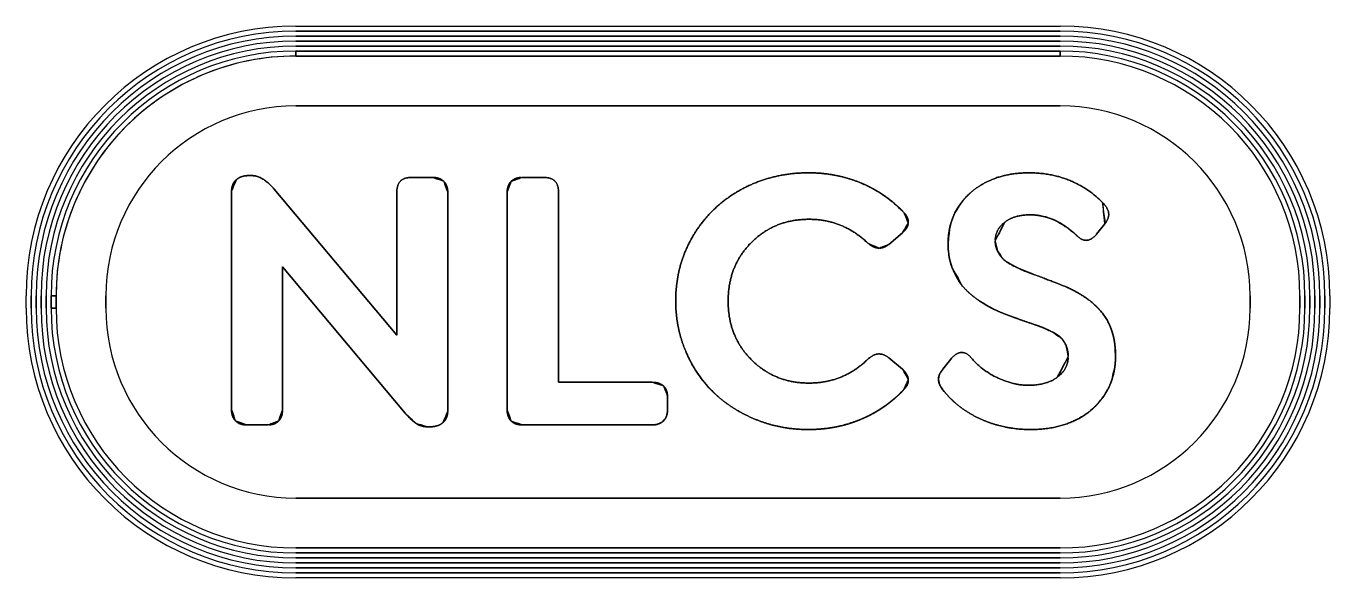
# Model space of a CAD drawing. Extents: x 238421.2481 to 238421.2961, y 486087.3014 to 486087.3599.
# Drawn here: x 238421.24812 to 238421.27422, y 486087.32679 to 486087.33784 of the extents above; entities that cross this region are included whole.
import ezdxf

# ---------------------------------------------------------------- set-up
doc = ezdxf.new("R2010")
doc.units = 0
doc.layers.add('Default', color=7, linetype='Continuous')

msp = doc.modelspace()

# ---------------------------------------------------------------- linework, layer by layer
at = {"layer": 'Default'}
for p, q in [((238421.2535167544, 486087.3378384279), (238421.26882390142, 486087.3378384279)), ((238421.26882390142, 486087.337738428), (238421.2535167544, 486087.337738428)), ((238421.2535167544, 486087.337738428), (238421.26882390142, 486087.337738428)), ((238421.26882390142, 486087.33763842797), (238421.2535167544, 486087.33763842797)), ((238421.2535167544, 486087.33763842797), (238421.26882390142, 486087.33763842797)), ((238421.26882390142, 486087.33753842796), (238421.2535167544, 486087.33753842796)), ((238421.2535167544, 486087.33753842796), (238421.26882390142, 486087.33753842796)), ((238421.26882390142, 486087.33743842796), (238421.2535167544, 486087.33743842796)), ((238421.2535167544, 486087.33743842796), (238421.26882390142, 486087.33743842796)), ((238421.26882390142, 486087.33733842795), (238421.2535167544, 486087.33733842795)), ((238421.2535167544, 486087.33733842795), (238421.2535167544, 486087.33723842795)), ((238421.26882390142, 486087.33723842795), (238421.26882390142, 486087.33733842795)), ((238421.2535167544, 486087.33723842795), (238421.26882390142, 486087.33723842795)), ((238421.26882390142, 486087.33623842796), (238421.2535167544, 486087.33623842796)), ((238421.25351675434, 486087.33623842796), (238421.26882390142, 486087.33623842796)), ((238421.25257328682, 486087.3348444455), (238421.25263284752, 486087.3348444455)), ((238421.25263284746, 486087.3348444455), (238421.2525732868, 486087.3348444455)), ((238421.25582676765, 486087.3348071621), (238421.25626225653, 486087.3348071621)), ((238421.25626225653, 486087.3348071621), (238421.2558267676, 486087.3348071621)), ((238421.25804837968, 486087.33480716223), (238421.25848765875, 486087.33480716223)), ((238421.2580483797, 486087.334807162), (238421.2584876588, 486087.334807162)), ((238421.25848765875, 486087.33480716223), (238421.25804837968, 486087.33480716223)), ((238421.26493643646, 486087.33465070935), (238421.26483953863, 486087.3346936874)), ((238421.25223077447, 486087.3301577191), (238421.25223077447, 486087.3345242877)), ((238421.2522307744, 486087.3345242877), (238421.2522307744, 486087.3301577191)), ((238421.25656005976, 486087.3345093589), (238421.25656005976, 486087.3301354418)), ((238421.25656005976, 486087.3301354418), (238421.25656005976, 486087.3345093589)), ((238421.25775057645, 486087.33015029336), (238421.25775057645, 486087.334509359)), ((238421.2577505765, 486087.3301502932), (238421.2577505765, 486087.3345093588)), ((238421.2577505765, 486087.3345093588), (238421.2577505765, 486087.3301502932)), ((238421.2651666301, 486087.33452876663), (238421.2651219686, 486087.33455481206)), ((238421.266832185, 486087.3342883875), (238421.26679939343, 486087.334242209)), ((238421.2684180032, 486087.33404196735), (238421.26851667042, 486087.3340207498)), ((238421.2685654265, 486087.3340069584), (238421.2686617839, 486087.33397301036)), ((238421.26566592322, 486087.3337015772), (238421.26539418747, 486087.33346704755)), ((238421.26539418747, 486087.33346704755), (238421.26566592322, 486087.3337015772)), ((238421.2697136356, 486087.33387654653), (238421.26955282188, 486087.3336717971)), ((238421.26955282188, 486087.3336717972), (238421.2697136356, 486087.33387654653)), ((238421.2665811177, 486087.33337195026), (238421.26659116743, 486087.33327262633)), ((238421.26774701764, 486087.3331208998), (238421.26767332002, 486087.3331823169)), ((238421.2678588563, 486087.3330534061), (238421.26777435676, 486087.3331024747)), ((238421.26800238993, 486087.3329819983), (238421.26790271673, 486087.333030401)), ((238421.2481167544, 486087.332188428), (238421.2481167544, 486087.33243842795)), ((238421.2482167544, 486087.33243842795), (238421.2482167544, 486087.332188428)), ((238421.2482167544, 486087.332188428), (238421.2482167544, 486087.33243842795)), ((238421.2483167544, 486087.33243842795), (238421.2483167544, 486087.332188428)), ((238421.2483167544, 486087.332188428), (238421.2483167544, 486087.33243842795)), ((238421.2484167544, 486087.33243842795), (238421.2484167544, 486087.332188428)), ((238421.2484167544, 486087.332188428), (238421.2484167544, 486087.33243842795)), ((238421.2485167544, 486087.33243842795), (238421.2485167544, 486087.332188428)), ((238421.2485167544, 486087.332188428), (238421.2485167544, 486087.33243842795)), ((238421.2486167544, 486087.33243842795), (238421.2486167544, 486087.332188428)), ((238421.2487167544, 486087.33243842795), (238421.2486167544, 486087.33243842795)), ((238421.2487167544, 486087.332188428), (238421.2487167544, 486087.33243842795)), ((238421.2497167544, 486087.33243842795), (238421.2497167544, 486087.332188428)), ((238421.2497167544, 486087.332188428), (238421.2497167544, 486087.3324384281)), ((238421.26717918325, 486087.3323558936), (238421.26723408542, 486087.33231878694)), ((238421.27262390143, 486087.332188428), (238421.27262390143, 486087.33243842795)), ((238421.27262390137, 486087.3324384281), (238421.27262390137, 486087.332188428)), ((238421.27362390142, 486087.33243842795), (238421.27362390142, 486087.332188428)), ((238421.27362390142, 486087.332188428), (238421.27362390142, 486087.33243842795)), ((238421.27372390142, 486087.332188428), (238421.27372390142, 486087.33243842795)), ((238421.27372390142, 486087.33243842795), (238421.27372390142, 486087.332188428)), ((238421.27382390143, 486087.332188428), (238421.27382390143, 486087.33243842795)), ((238421.27382390143, 486087.33243842795), (238421.27382390143, 486087.332188428)), ((238421.27392390143, 486087.332188428), (238421.27392390143, 486087.33243842795)), ((238421.27392390143, 486087.33243842795), (238421.27392390143, 486087.332188428)), ((238421.27402390144, 486087.332188428), (238421.27402390144, 486087.33243842795)), ((238421.27402390144, 486087.33243842795), (238421.27402390144, 486087.332188428)), ((238421.2741239014, 486087.332188428), (238421.2741239014, 486087.33243842795)), ((238421.2741239014, 486087.33243842795), (238421.2741239014, 486087.332188428)), ((238421.27422390142, 486087.33243842795), (238421.27422390142, 486087.332188428)), ((238421.2486167544, 486087.332188428), (238421.2487167544, 486087.332188428)), ((238421.26883754885, 486087.33159839053), (238421.26886593053, 486087.3315662824)), ((238421.26891225902, 486087.3314967557), (238421.26893974558, 486087.33144202456)), ((238421.26991873304, 486087.33145108627), (238421.26991416045, 486087.3314857832)), ((238421.26141966702, 486087.33112530404), (238421.26143582823, 486087.3310948954)), ((238421.2614684333, 486087.33103633625), (238421.26149393315, 486087.33099291316)), ((238421.26539418747, 486087.33119260444), (238421.26566592322, 486087.3309655005)), ((238421.26566592322, 486087.3309655005), (238421.26539418747, 486087.33119260444)), ((238421.26647390018, 486087.3309655007), (238421.26663137233, 486087.3311702501)), ((238421.26663137233, 486087.3311702501), (238421.26647390018, 486087.3309655007)), ((238421.26992911732, 486087.3311438512), (238421.26993139548, 486087.3312335236)), ((238421.26154716645, 486087.33090818854), (238421.26161278968, 486087.33081325697)), ((238421.2698493805, 486087.3307301), (238421.26986248008, 486087.3307688793)), ((238421.26561245744, 486087.33047884057), (238421.26564885557, 486087.3305151845)), ((238421.26095942545, 486087.3304183163), (238421.26095942545, 486087.33015029336)), ((238421.26095942545, 486087.3301502935), (238421.26095942545, 486087.3304183163)), ((238421.2609594255, 486087.3304183161), (238421.2609594255, 486087.3301502932)), ((238421.26553759552, 486087.3304086657), (238421.2655753708, 486087.3304433343)), ((238421.2691582978, 486087.3299605906), (238421.2692020459, 486087.329983539)), ((238421.252960431, 486087.32985249005), (238421.25252857766, 486087.32985249005)), ((238421.25252857764, 486087.32985249016), (238421.252960431, 486087.32985249016)), ((238421.25621762473, 486087.329815284), (238421.2561543512, 486087.329815284)), ((238421.2561543512, 486087.329815284), (238421.25621762473, 486087.329815284)), ((238421.26065419652, 486087.32985249016), (238421.25804837968, 486087.32985249016)), ((238421.26065419655, 486087.32985249), (238421.2580483797, 486087.32985249)), ((238421.2580483797, 486087.32985249), (238421.26065419652, 486087.32985249)), ((238421.26443393223, 486087.3298344826), (238421.26448600087, 486087.3298475114)), ((238421.26453767874, 486087.3298615828), (238421.26458896577, 486087.3298766961)), ((238421.2646903674, 486087.32991005015), (238421.2647152958, 486087.32991897536)), ((238421.2647902057, 486087.3299475733), (238421.26483953863, 486087.3299678984)), ((238421.2535167544, 486087.32838842797), (238421.26882390142, 486087.32838842797)), ((238421.26882390142, 486087.32838842797), (238421.25351675434, 486087.32838842797)), ((238421.26882390142, 486087.327388428), (238421.2535167544, 486087.327388428)), ((238421.2535167544, 486087.327388428), (238421.26882390142, 486087.327388428)), ((238421.2535167544, 486087.327288428), (238421.26882390142, 486087.327288428)), ((238421.26882390142, 486087.327288428), (238421.2535167544, 486087.327288428)), ((238421.2535167544, 486087.32718842797), (238421.26882390142, 486087.32718842797)), ((238421.26882390142, 486087.32718842797), (238421.2535167544, 486087.32718842797)), ((238421.2535167544, 486087.32708842796), (238421.26882390142, 486087.32708842796)), ((238421.26882390142, 486087.32708842796), (238421.2535167544, 486087.32708842796)), ((238421.2535167544, 486087.32698842796), (238421.26882390142, 486087.32698842796)), ((238421.26882390142, 486087.32698842796), (238421.2535167544, 486087.32698842796)), ((238421.2535167544, 486087.32688842795), (238421.26882390142, 486087.32688842795)), ((238421.26882390142, 486087.32688842795), (238421.2535167544, 486087.32688842795)), ((238421.26882390142, 486087.32678842795), (238421.2535167544, 486087.32678842795))]:
    msp.add_line(p, q, dxfattribs=at)
for points in [[(238421.26882390142, 486087.33723842795), (238421.2535167544, 486087.33723842795), (238421.2535167544, 486087.33733842795), (238421.26882390142, 486087.33733842795)], [(238421.2487167544, 486087.332188428), (238421.2486167544, 486087.332188428), (238421.2486167544, 486087.33243842795), (238421.2487167544, 486087.33243842795)]]:
    msp.add_lwpolyline(points, close=True, dxfattribs=at)
for points in [[(238421.25308326518, 486087.33457270975), (238421.25554010307, 486087.331650448), (238421.25554010307, 486087.3345093589)], [(238421.25554010307, 486087.3345093589), (238421.25554010307, 486087.33165044803), (238421.25308326518, 486087.33457270975)], [(238421.25877803622, 486087.334509359), (238421.25877803622, 486087.3307049809), (238421.26065419652, 486087.3307049809)], [(238421.25877803628, 486087.3345093588), (238421.25877803628, 486087.3307049807), (238421.26065419655, 486087.3307049807)], [(238421.26065419652, 486087.3307049807), (238421.25877803616, 486087.3307049809), (238421.25877803628, 486087.3345093588)], [(238421.26703006506, 486087.33450197196), (238421.26698596604, 486087.33446156286), (238421.26695311867, 486087.3344292222)], [(238421.26545997916, 486087.3343232527), (238421.26542013805, 486087.33435509715), (238421.2653796082, 486087.3343861131)], [(238421.25570764637, 486087.33008701977), (238421.25325073116, 486087.3330166299), (238421.25325073116, 486087.3301577191)], [(238421.2532507311, 486087.3301577191), (238421.2532507311, 486087.3330166299), (238421.25570764634, 486087.33008701977)], [(238421.26090658514, 486087.32996387896), (238421.260919287, 486087.32998325006), (238421.26092481628, 486087.329993124)], [(238421.26930994054, 486087.33004846325), (238421.2693430112, 486087.3300710302), (238421.26937531962, 486087.3300944348)], [(238421.26086053235, 486087.3299158027), (238421.2608775102, 486087.3299306538), (238421.26088549697, 486087.3299386284)]]:
    msp.add_lwpolyline(points, dxfattribs=at)
for centre, radius, start, end in [((238421.2535167544, 486087.33243842795), 0.005400000000000001, 90, 180), ((238421.26882390142, 486087.33243842795), 0.005400000000000001, 0, 89.99999999999999), ((238421.2535167544, 486087.33243842795), 0.0053000000000000035, 90, 180), ((238421.2535167544, 486087.33243842795), 0.005300000000000003, 90, 180), ((238421.2535167544, 486087.33243842795), 0.005200000000000001, 90, 180), ((238421.2535167544, 486087.33243842795), 0.005200000000000001, 90, 180), ((238421.26882390142, 486087.33243842795), 0.005300000000000001, 0, 89.99999999999999), ((238421.26882390142, 486087.33243842795), 0.005300000000000001, 0, 89.99999999999999), ((238421.26882390142, 486087.33243842795), 0.005200000000000001, 0, 89.99999999999999), ((238421.26882390142, 486087.33243842795), 0.005200000000000001, 0, 89.99999999999999), ((238421.2535167544, 486087.33243842795), 0.005100000000000001, 90, 180), ((238421.2535167544, 486087.33243842795), 0.005100000000000001, 90, 180), ((238421.2535167544, 486087.33243842795), 0.005000000000000001, 90, 180), ((238421.2535167544, 486087.33243842795), 0.005000000000000003, 90, 180), ((238421.2535167544, 486087.33243842795), 0.004900000000000001, 90.00021799307997, 180), ((238421.2535167544, 486087.33243842795), 0.004900000000000001, 90.00021799307997, 180), ((238421.2535167544, 486087.33243842795), 0.004900000000000001, 90, 90.00021798931812), ((238421.26882390142, 486087.33243842795), 0.0051, 0, 89.99999999999999), ((238421.26882390142, 486087.33243842795), 0.0051, 0, 89.99999999999999), ((238421.26882390142, 486087.33243842795), 0.005, 0, 89.99999999999999), ((238421.26882390142, 486087.33243842795), 0.005, 0, 89.99999999999999), ((238421.26882390142, 486087.33243842795), 0.0049, 0, 89.99999999999999), ((238421.26882390142, 486087.33243842795), 0.0049, 0, 89.99999999999999), ((238421.2535167544, 486087.33243842795), 0.0048000000000000004, 90, 180), ((238421.2535167544, 486087.33243842795), 0.004800000000000001, 90, 180.00000021857107), ((238421.26882390142, 486087.33243842795), 0.004799999999999999, 0, 90), ((238421.26882390142, 486087.33243842795), 0.004799999999999999, 0, 90), ((238421.2535167544, 486087.33243842795), 0.0037999999999999996, 90, 180), ((238421.25351675434, 486087.3324384281), 0.0037999999999999996, 90, 180), ((238421.26882390142, 486087.33243842795), 0.0037999999999999996, 0, 90), ((238421.26882390142, 486087.3324384281), 0.0037999999999999996, 0, 90), ((238421.2535167544, 486087.332188428), 0.005400000000000001, 180, 270), ((238421.2535167544, 486087.332188428), 0.005300000000000003, 180, 270), ((238421.2535167544, 486087.332188428), 0.005300000000000001, 180, 270), ((238421.2535167544, 486087.332188428), 0.0052, 180, 270), ((238421.2535167544, 486087.332188428), 0.0052, 180, 269.9997172515891), ((238421.2535167544, 486087.332188428), 0.0050999999999999995, 180, 270), ((238421.2535167544, 486087.332188428), 0.0050999999999999995, 180, 270), ((238421.2535167544, 486087.332188428), 0.004999999999999999, 180, 270), ((238421.2535167544, 486087.332188428), 0.004999999999999999, 180, 270), ((238421.2535167544, 486087.332188428), 0.0049, 180, 270), ((238421.2535167544, 486087.332188428), 0.0049, 180, 270), ((238421.2535167544, 486087.332188428), 0.0048000000000000004, 180, 270), ((238421.2535167544, 486087.332188428), 0.004800000000000001, 180, 270), ((238421.2535167544, 486087.332188428), 0.0037999999999999996, 180, 270), ((238421.25351675434, 486087.332188428), 0.0037999999999999996, 180, 270), ((238421.26882390142, 486087.332188428), 0.0048000000000000004, 270, 0), ((238421.26882390142, 486087.332188428), 0.003800000000000001, 270, 0), ((238421.26882390142, 486087.332188428), 0.005400000000000001, 270, 0), ((238421.26882390142, 486087.332188428), 0.005300000000000003, 270, 0), ((238421.26882390142, 486087.332188428), 0.005299999999999999, 270, 0), ((238421.26882390142, 486087.332188428), 0.0052, 270, 0), ((238421.26882390142, 486087.332188428), 0.005199999999999999, 270, 0), ((238421.26882390142, 486087.332188428), 0.0050999999999999995, 270, 0), ((238421.26882390142, 486087.332188428), 0.0050999999999999995, 270, 0), ((238421.26882390142, 486087.332188428), 0.004999999999999999, 270, 0), ((238421.26882390142, 486087.332188428), 0.004999999999999999, 270, 0), ((238421.26882390142, 486087.332188428), 0.0049, 270, 0), ((238421.26882390142, 486087.332188428), 0.004800000000000001, 270, 0), ((238421.26882390142, 486087.332188428), 0.0049, 270, 0), ((238421.26882390142, 486087.332188428), 0.003800000000000001, 270, 0), ((238421.2535167544, 486087.332188428), 0.005199999999999999, 269.99971725513393, 270)]:
    msp.add_arc(centre, radius, start, end, dxfattribs=at)
for points in [[(238421.25223077447, 486087.3345242877), (238421.25223077447, 486087.3346843279), (238421.25232757983, 486087.33476438676)], [(238421.2523275798, 486087.33476438676), (238421.2522307744, 486087.3346843279), (238421.2522307744, 486087.3345242877)], [(238421.25232757983, 486087.33476438676), (238421.25242438522, 486087.3348444455), (238421.25257328682, 486087.3348444455)], [(238421.2525732868, 486087.3348444455), (238421.25242438517, 486087.3348444455), (238421.2523275798, 486087.33476438676)], [(238421.25308326518, 486087.33457270975), (238421.2528561612, 486087.3348444455), (238421.25263284746, 486087.3348444455)], [(238421.25263284752, 486087.3348444455), (238421.2528561612, 486087.3348444455), (238421.25308326518, 486087.33457270975)], [(238421.25554010307, 486087.3345093589), (238421.25554010307, 486087.3348071621), (238421.25582676765, 486087.3348071621)], [(238421.2558267676, 486087.3348071621), (238421.25554010307, 486087.3348071621), (238421.25554010307, 486087.3345093589)], [(238421.25626225653, 486087.3348071621), (238421.2564037324, 486087.3348071621), (238421.25648189607, 486087.3347289984)], [(238421.25648189604, 486087.3347289984), (238421.2564037324, 486087.3348071621), (238421.25626225653, 486087.3348071621)], [(238421.25648189607, 486087.3347289984), (238421.25656005976, 486087.3346508348), (238421.25656005976, 486087.3345093589)], [(238421.25656005976, 486087.3345093589), (238421.25656005976, 486087.3346508348), (238421.25648189604, 486087.3347289984)], [(238421.25775057645, 486087.334509359), (238421.25775057645, 486087.33465083485), (238421.25782874014, 486087.3347289985)], [(238421.2577505765, 486087.3345093588), (238421.2577505765, 486087.3346508347), (238421.25782874017, 486087.3347289983)], [(238421.25782874014, 486087.3347289983), (238421.2577505765, 486087.3346508347), (238421.2577505765, 486087.3345093588)], [(238421.25782874014, 486087.3347289985), (238421.2579069038, 486087.33480716223), (238421.25804837968, 486087.33480716223)], [(238421.25782874017, 486087.3347289983), (238421.25790690386, 486087.334807162), (238421.2580483797, 486087.334807162)], [(238421.2580483797, 486087.334807162), (238421.25790690386, 486087.334807162), (238421.25782874014, 486087.3347289983)], [(238421.25848765875, 486087.33480716223), (238421.25877803622, 486087.33480716223), (238421.25877803622, 486087.334509359)], [(238421.2584876588, 486087.334807162), (238421.25877803628, 486087.334807162), (238421.25877803628, 486087.3345093588)], [(238421.25877803616, 486087.334509359), (238421.25877803616, 486087.33480716223), (238421.25848765875, 486087.33480716223)], [(238421.2624384712, 486087.3345671017), (238421.2630489678, 486087.3349002932), (238421.26378605008, 486087.3349002932)], [(238421.26378605005, 486087.3349002932), (238421.2630489678, 486087.3349002932), (238421.26243847114, 486087.3345671017)], [(238421.26378605008, 486087.3349002932), (238421.26434816333, 486087.3349002932), (238421.26483953863, 486087.3346936874)], [(238421.26483953863, 486087.3346936874), (238421.26434816333, 486087.3349002932), (238421.26378605005, 486087.3349002932)], [(238421.26483953863, 486087.3346936874), (238421.26488867617, 486087.33467302675), (238421.26493643646, 486087.33465070935)], [(238421.26703006506, 486087.33450197196), (238421.26748236237, 486087.3349002934), (238421.2682026826, 486087.3349002934)], [(238421.2682026826, 486087.3349002934), (238421.26748236234, 486087.3349002934), (238421.26703006506, 486087.33450197196)], [(238421.2682026826, 486087.3349002934), (238421.26864822724, 486087.3349002934), (238421.26902178847, 486087.3347439274)], [(238421.26902178847, 486087.3347439274), (238421.26864822724, 486087.3349002934), (238421.2682026826, 486087.3349002934)], [(238421.26902178847, 486087.3347439274), (238421.26939534975, 486087.3345875613), (238421.26966337263, 486087.3343121127)], [(238421.26966337263, 486087.3343121128), (238421.2693953497, 486087.3345875613), (238421.26902178847, 486087.3347439274)], [(238421.2614762187, 486087.3336439117), (238421.2618279746, 486087.3342339102), (238421.2624384712, 486087.3345671017)], [(238421.26243847114, 486087.3345671017), (238421.2618279746, 486087.3342339103), (238421.26147621867, 486087.3336439117)], [(238421.26493643646, 486087.33465070935), (238421.265031957, 486087.33460607444), (238421.26512196867, 486087.33455481206)], [(238421.2651219686, 486087.33455481206), (238421.265031957, 486087.33460607444), (238421.26493643646, 486087.33465070935)], [(238421.26512196867, 486087.33455481206), (238421.26514447157, 486087.3345419965), (238421.26516663012, 486087.33452876663)], [(238421.26516663012, 486087.33452876663), (238421.26521094728, 486087.33450230706), (238421.26525388725, 486087.33447419055)], [(238421.26525388725, 486087.33447419055), (238421.26521094723, 486087.33450230706), (238421.2651666301, 486087.33452876663)], [(238421.26525388725, 486087.33447419055), (238421.26531829717, 486087.33443201584), (238421.26537960826, 486087.3343861131)], [(238421.2653796082, 486087.3343861131), (238421.26531829717, 486087.33443201584), (238421.26525388725, 486087.33447419055)], [(238421.2669242907, 486087.3343990369), (238421.26693841678, 486087.3344142765), (238421.26695311873, 486087.3344292222)], [(238421.26695311867, 486087.3344292222), (238421.26693841678, 486087.3344142765), (238421.26692429066, 486087.3343990369)], [(238421.26695311873, 486087.3344292222), (238421.266969198, 486087.3344455683), (238421.26698596607, 486087.33446156286)], [(238421.26698596607, 486087.33446156286), (238421.26700745022, 486087.33448205586), (238421.26703006506, 486087.33450197196)], [(238421.26537960826, 486087.3343861131), (238421.26540004532, 486087.3343708122), (238421.26542013805, 486087.33435509715)], [(238421.26542013805, 486087.33435509715), (238421.26544023075, 486087.334339382), (238421.26545997916, 486087.3343232527)], [(238421.26545997916, 486087.3343232527), (238421.2655784696, 486087.33422647667), (238421.26568456495, 486087.33411478886)], [(238421.2656845649, 486087.33411478886), (238421.2655784696, 486087.33422647667), (238421.26545997916, 486087.3343232527)], [(238421.2667145877, 486087.33409675), (238421.2667519022, 486087.3341720758), (238421.2667993935, 486087.334242209)], [(238421.26679939343, 486087.334242209), (238421.2667519022, 486087.3341720758), (238421.2667145877, 486087.33409675)], [(238421.2667993935, 486087.334242209), (238421.26681522385, 486087.3342655868), (238421.266832185, 486087.3342883875)], [(238421.266832185, 486087.3342883875), (238421.2668746877, 486087.3343455237), (238421.2669242907, 486087.3343990369)], [(238421.26692429066, 486087.3343990369), (238421.2668746877, 486087.3343455237), (238421.266832185, 486087.3342883875)], [(238421.26966337263, 486087.3343121127), (238421.26989791004, 486087.33409243455), (238421.2697136356, 486087.33387654653)], [(238421.2697136356, 486087.33387654653), (238421.26989791004, 486087.3340924346), (238421.26966337263, 486087.3343121128)], [(238421.26379347584, 486087.33396960015), (238421.26310481553, 486087.33396960015), (238421.26263950768, 486087.3335042923)], [(238421.26263950765, 486087.3335042923), (238421.26310481553, 486087.33396960015), (238421.26379347584, 486087.33396960015)], [(238421.2649735501, 486087.33348940214), (238421.2644709975, 486087.33396960015), (238421.26379347584, 486087.33396960015)], [(238421.26379347584, 486087.33396960015), (238421.26447099744, 486087.33396960015), (238421.2649735501, 486087.33348940214)], [(238421.26566592322, 486087.3337015772), (238421.2657739059, 486087.33378720534), (238421.26578133163, 486087.3338989009)], [(238421.26578133163, 486087.3338989009), (238421.2657739059, 486087.33378720534), (238421.26566592322, 486087.3337015772)], [(238421.26568456495, 486087.33411478886), (238421.2657887574, 486087.3340105964), (238421.26578133163, 486087.3338989009)], [(238421.26578133163, 486087.3338989009), (238421.2657887574, 486087.3340105964), (238421.2656845649, 486087.33411478886)], [(238421.26663317415, 486087.3338866502), (238421.26666483498, 486087.3339963157), (238421.2667145877, 486087.33409675)], [(238421.2667145877, 486087.33409675), (238421.26666483498, 486087.3339963157), (238421.26663317415, 486087.3338866503)], [(238421.267522531, 486087.33353411144), (238421.267522531, 486087.3337686413), (238421.26771686508, 486087.3339137912)], [(238421.26771686508, 486087.3339137912), (238421.26752253104, 486087.3337686412), (238421.26752253104, 486087.33353411144)], [(238421.268216049, 486087.3340589413), (238421.26791119901, 486087.3340589413), (238421.26771686508, 486087.3339137912)], [(238421.26771686508, 486087.3339137912), (238421.26791119901, 486087.3340589413), (238421.26821604898, 486087.3340589413)], [(238421.26821604898, 486087.3340589413), (238421.268318566, 486087.3340589413), (238421.2684180032, 486087.33404196735)], [(238421.2684180032, 486087.33404196735), (238421.268318566, 486087.3340589413), (238421.268216049, 486087.3340589413)], [(238421.26851667042, 486087.3340207498), (238421.26846772176, 486087.33403348026), (238421.2684180032, 486087.33404196735)], [(238421.26851667042, 486087.3340207498), (238421.26854114476, 486087.3340143845), (238421.2685654265, 486087.3340069584)], [(238421.26856542655, 486087.3340069584), (238421.26854114476, 486087.3340143845), (238421.26851667042, 486087.3340207498)], [(238421.26866178395, 486087.33397301036), (238421.26861399022, 486087.3339921061), (238421.26856542655, 486087.3340069584)], [(238421.2686617839, 486087.33397301036), (238421.26870957768, 486087.3339539146), (238421.26875660144, 486087.3339305753)], [(238421.26875660144, 486087.3339305753), (238421.26870957768, 486087.3339539146), (238421.26866178395, 486087.33397301036)], [(238421.26875660144, 486087.3339305753), (238421.26887416074, 486087.33387222723), (238421.26898690787, 486087.33378735714)], [(238421.26898690787, 486087.33378735714), (238421.26887416077, 486087.33387222723), (238421.26875660144, 486087.3339305753)], [(238421.26112446285, 486087.33233168244), (238421.26112446285, 486087.33305391326), (238421.2614762187, 486087.3336439117)], [(238421.26147621867, 486087.3336439117), (238421.26112446285, 486087.33305391326), (238421.26112446285, 486087.33233168244)], [(238421.26657776776, 486087.33347455086), (238421.26657776776, 486087.33363182575), (238421.26660603628, 486087.333774677)], [(238421.26660603628, 486087.333774677), (238421.26657776776, 486087.33363182575), (238421.26657776776, 486087.33347455086)], [(238421.26660603628, 486087.333774677), (238421.26661734376, 486087.33383181744), (238421.26663317415, 486087.3338866502)], [(238421.26663317415, 486087.3338866503), (238421.26661734373, 486087.33383181744), (238421.26660603628, 486087.333774677)], [(238421.26898690787, 486087.33378735714), (238421.2690771056, 486087.3337194611), (238421.26916422346, 486087.333634591)], [(238421.2691642235, 486087.333634591), (238421.26907710562, 486087.3337194611), (238421.26898690787, 486087.33378735714)], [(238421.26955282188, 486087.3336717971), (238421.26936186428, 486087.3334447705), (238421.2691642235, 486087.333634591)], [(238421.26916422346, 486087.333634591), (238421.26936186428, 486087.3334447705), (238421.26955282188, 486087.3336717972)], [(238421.26263950768, 486087.3335042923), (238421.26217419983, 486087.3330389844), (238421.26217419983, 486087.33233172115)], [(238421.26217419983, 486087.33233172115), (238421.26217419983, 486087.3330389844), (238421.26263950765, 486087.3335042923)], [(238421.2649735501, 486087.33348940214), (238421.26508854108, 486087.33339225093), (238421.265200372, 486087.3333922512)], [(238421.265200372, 486087.3333922512), (238421.26508854108, 486087.33339225093), (238421.2649735501, 486087.33348940214)], [(238421.265200372, 486087.3333922512), (238421.2652984962, 486087.3333922514), (238421.26539418747, 486087.33346704755)], [(238421.26539418747, 486087.33346704755), (238421.2652984962, 486087.3333922514), (238421.265200372, 486087.3333922512)], [(238421.26657776776, 486087.33347455086), (238421.26657776776, 486087.3334484911), (238421.2665786052, 486087.333422841)], [(238421.2665786052, 486087.333422841), (238421.26657776776, 486087.3334484911), (238421.26657776776, 486087.33347455086)], [(238421.2665786052, 486087.333422841), (238421.26657944272, 486087.3333971908), (238421.2665811177, 486087.33337195026)], [(238421.2665811177, 486087.33337195026), (238421.26657944272, 486087.3333971908), (238421.2665786052, 486087.333422841)], [(238421.26752253104, 486087.33353411144), (238421.26752253104, 486087.3334261288), (238421.26756778164, 486087.3333349314)], [(238421.26756778162, 486087.3333349314), (238421.267522531, 486087.3334261288), (238421.267522531, 486087.33353411144)], [(238421.26659116746, 486087.33327262633), (238421.2665844676, 486087.33332146914), (238421.2665811177, 486087.33337195026)], [(238421.26659116743, 486087.33327262633), (238421.26659284244, 486087.3332604156), (238421.2665947267, 486087.33324830723)], [(238421.26659472677, 486087.33324830723), (238421.26659284244, 486087.3332604156), (238421.26659116746, 486087.33327262633)], [(238421.2665947267, 486087.33324830723), (238421.2665966111, 486087.33323619905), (238421.26659870482, 486087.333224193)], [(238421.26659870488, 486087.333224193), (238421.26659661112, 486087.33323619905), (238421.26659472677, 486087.33324830723)], [(238421.26659870482, 486087.333224193), (238421.26660079852, 486087.3332121871), (238421.26660310166, 486087.33320028364)], [(238421.26660310166, 486087.33320028364), (238421.26660079858, 486087.3332121871), (238421.26659870488, 486087.333224193)], [(238421.26660310166, 486087.33320028364), (238421.2666077078, 486087.3331764766), (238421.26661315147, 486087.33315307915)], [(238421.26661315147, 486087.33315307915), (238421.2666077078, 486087.3331764766), (238421.26660310166, 486087.33320028364)], [(238421.26661315147, 486087.33315307915), (238421.2666322042, 486087.333071188), (238421.2666615162, 486087.33299431414)], [(238421.2666615162, 486087.33299431414), (238421.26663220426, 486087.333071188), (238421.26661315147, 486087.33315307915)], [(238421.26756778164, 486087.3333349314), (238421.26761303225, 486087.333243734), (238421.26767332002, 486087.3331823169)], [(238421.26767332002, 486087.3331823169), (238421.26761303225, 486087.333243734), (238421.26756778162, 486087.3333349314)], [(238421.26767332002, 486087.3331823169), (238421.26768436996, 486087.3331710599), (238421.26769722186, 486087.333159803)], [(238421.26769722186, 486087.333159803), (238421.26771942954, 486087.3331403514), (238421.26774701764, 486087.3331208998)], [(238421.26774701764, 486087.3331208998), (238421.26776008375, 486087.33311168733), (238421.26777435676, 486087.3331024747)], [(238421.26777435676, 486087.3331024747), (238421.26776008375, 486087.33311168733), (238421.26774701764, 486087.3331208998)], [(238421.2666615162, 486087.33299431414), (238421.26674526464, 486087.3327746745), (238421.26686925135, 486087.3326294858)], [(238421.26686925135, 486087.3326294858), (238421.26674526464, 486087.3327746745), (238421.2666615162, 486087.33299431414)], [(238421.26777435676, 486087.3331024747), (238421.26778387208, 486087.33309633296), (238421.26779392382, 486087.3330901913)], [(238421.26779392382, 486087.3330901913), (238421.26779894964, 486087.33308712044), (238421.26780410964, 486087.3330840495)], [(238421.26780410964, 486087.3330840495), (238421.2678144296, 486087.33307790785), (238421.26782528588, 486087.3330717662)], [(238421.26782528588, 486087.3330717662), (238421.26783614221, 486087.33306562447), (238421.2678475349, 486087.3330594828)], [(238421.2678475349, 486087.3330594828), (238421.26785323126, 486087.3330564119), (238421.26785885636, 486087.3330534061)], [(238421.26785885636, 486087.3330534061), (238421.26788135673, 486087.333041383), (238421.26790271673, 486087.333030401)], [(238421.26790271673, 486087.333030401), (238421.26788135673, 486087.333041383), (238421.2678588563, 486087.3330534061)], [(238421.26790271673, 486087.333030401), (238421.26791339676, 486087.33302491), (238421.26792379172, 486087.3330196793)], [(238421.26792379172, 486087.3330196793), (238421.26793418662, 486087.3330144486), (238421.26794429647, 486087.3330094782)], [(238421.26794429647, 486087.3330094782), (238421.2679583183, 486087.33300258446), (238421.26797179176, 486087.3329961915)], [(238421.26797179176, 486087.3329961915), (238421.26797774722, 486087.3329933657), (238421.26798359558, 486087.3329906377)], [(238421.26798359558, 486087.3329906377), (238421.26799313526, 486087.3329861879), (238421.26800238993, 486087.3329819983)], [(238421.26800238993, 486087.3329819983), (238421.26802552643, 486087.33297152445), (238421.26804688125, 486087.3329626774)], [(238421.26804688122, 486087.3329626774), (238421.2680255264, 486087.33297152445), (238421.26800238993, 486087.3329819983)], [(238421.26804688125, 486087.3329626774), (238421.26806280733, 486087.3329560794), (238421.26808088957, 486087.33294877014)], [(238421.2680808895, 486087.33294877014), (238421.2680628073, 486087.3329560794), (238421.26804688122, 486087.3329626774)], [(238421.26808088957, 486087.33294877014), (238421.26811129937, 486087.33293647796), (238421.26814780757, 486087.3329221742)], [(238421.2681478075, 486087.3329221742), (238421.26811129937, 486087.33293647796), (238421.2680808895, 486087.33294877014)], [(238421.26814780757, 486087.3329221742), (238421.26816527254, 486087.33291533147), (238421.2681841332, 486087.33290802845)], [(238421.2681841332, 486087.33290802845), (238421.26816527254, 486087.33291533147), (238421.2681478075, 486087.3329221742)], [(238421.2681841332, 486087.33290802845), (238421.26822814133, 486087.332890988), (238421.26827974798, 486087.33287144126)], [(238421.26827974798, 486087.33287144126), (238421.26822814127, 486087.332890988), (238421.2681841332, 486087.33290802845)], [(238421.26827974798, 486087.33287144126), (238421.26886264555, 486087.3326518404), (238421.2689866322, 486087.33259599266)], [(238421.2689866322, 486087.33259599266), (238421.26886264555, 486087.3326518404), (238421.26827974798, 486087.33287144126)], [(238421.26717918325, 486087.3323558936), (238421.26699323804, 486087.3324842971), (238421.26686925135, 486087.3326294858)], [(238421.26686925135, 486087.3326294858), (238421.26699323804, 486087.3324842971), (238421.26717918325, 486087.3323558936)], [(238421.2689866322, 486087.33259599266), (238421.26957962418, 486087.332320544), (238421.26979070093, 486087.33189619373)], [(238421.26979070087, 486087.33189619373), (238421.26957962418, 486087.332320544), (238421.2689866322, 486087.33259599266)], [(238421.26133106867, 486087.3313117257), (238421.26112446285, 486087.33179192373), (238421.26112446285, 486087.33233168244)], [(238421.26112446285, 486087.33233168244), (238421.26112446285, 486087.33179192373), (238421.26133106867, 486087.3313117257)], [(238421.26217419983, 486087.33233172115), (238421.26217419983, 486087.3316244578), (238421.26263950768, 486087.3311572548)], [(238421.26263950765, 486087.3311572548), (238421.26217419983, 486087.3316244578), (238421.26217419983, 486087.33233172115)], [(238421.26723408542, 486087.33231878694), (238421.2672069522, 486087.3323367179), (238421.26717918325, 486087.3323558936)], [(238421.26723408542, 486087.33231878694), (238421.26727962738, 486087.3322886903), (238421.26732337818, 486087.33226210036)], [(238421.26732337818, 486087.33226210036), (238421.26727962744, 486087.3322886903), (238421.26723408542, 486087.33231878694)], [(238421.26732337818, 486087.33226210036), (238421.26733210526, 486087.3322567963), (238421.26734076111, 486087.33225163183)], [(238421.26734076111, 486087.33225163183), (238421.26733210532, 486087.3322567963), (238421.26732337818, 486087.33226210036)], [(238421.26734076111, 486087.33225163183), (238421.2673753845, 486087.33223097405), (238421.26740886742, 486087.33221254847)], [(238421.26740886745, 486087.33221254847), (238421.2673753845, 486087.33223097405), (238421.26734076111, 486087.33225163183)], [(238421.26740886742, 486087.33221254847), (238421.26742560902, 486087.3322033357), (238421.26744206544, 486087.3321946811)], [(238421.26744206544, 486087.3321946811), (238421.26742560902, 486087.3322033357), (238421.26740886745, 486087.33221254847)], [(238421.26744206544, 486087.3321946811), (238421.26748320647, 486087.33217304444), (238421.26752256585, 486087.3321548958)], [(238421.26752256585, 486087.3321548958), (238421.26748320647, 486087.33217304444), (238421.26744206544, 486087.3321946811)], [(238421.2678810552, 486087.3320116021), (238421.2676800032, 486087.33208230144), (238421.26752256585, 486087.3321548958)], [(238421.26752256585, 486087.3321548958), (238421.2676800032, 486087.33208230144), (238421.2678810552, 486087.3320116021)], [(238421.2681691624, 486087.33190918877), (238421.2679882643, 486087.3319706059), (238421.2678810552, 486087.3320116021)], [(238421.2678810552, 486087.3320116021), (238421.26798826424, 486087.3319706059), (238421.26816916233, 486087.33190918877)], [(238421.26844052688, 486087.33181427856), (238421.26835006048, 486087.33184777177), (238421.2681691624, 486087.33190918877)], [(238421.26816916233, 486087.33190918877), (238421.26835006042, 486087.33184777177), (238421.26844052682, 486087.33181427856)], [(238421.26844052682, 486087.33181427856), (238421.2685309933, 486087.3317807854), (238421.2686549452, 486087.3317193683)], [(238421.2686549452, 486087.3317193683), (238421.2685309933, 486087.3317807854), (238421.26844052688, 486087.33181427856)], [(238421.26979070093, 486087.33189619373), (238421.26981180508, 486087.33185319405), (238421.2698297437, 486087.33180818416)], [(238421.26982974363, 486087.33180818416), (238421.26981180508, 486087.33185319405), (238421.26979070087, 486087.33189619373)], [(238421.2698297437, 486087.33180818416), (238421.26983572321, 486087.33179318096), (238421.26984135094, 486087.3317779543)], [(238421.26984135094, 486087.3317779543), (238421.2698357232, 486087.33179318096), (238421.26982974363, 486087.33180818416)], [(238421.2686549452, 486087.3317193683), (238421.268778897, 486087.3316579512), (238421.26883754885, 486087.33159839053)], [(238421.26883754885, 486087.33159839053), (238421.26877889707, 486087.3316579512), (238421.2686549452, 486087.3317193683)], [(238421.26885480442, 486087.3315796844), (238421.2688463466, 486087.3315894565), (238421.26883754885, 486087.33159839053)], [(238421.26886593053, 486087.3315662824), (238421.26886044303, 486087.3315731696), (238421.26885480442, 486087.3315796844)], [(238421.26886593053, 486087.3315662824), (238421.26889062434, 486087.33153529005), (238421.26891225902, 486087.3314967557)], [(238421.26891225902, 486087.3314967557), (238421.26889062434, 486087.33153529005), (238421.26886593053, 486087.3315662824)], [(238421.26984135094, 486087.3317779543), (238421.26985823433, 486087.3317322744), (238421.269871952, 486087.33168458426)], [(238421.269871952, 486087.33168458426), (238421.26985823433, 486087.3317322744), (238421.26984135094, 486087.3317779543)], [(238421.269871952, 486087.33168458426), (238421.2698765246, 486087.3316686876), (238421.26988074547, 486087.3316525675)], [(238421.26988074547, 486087.3316525675), (238421.2698765246, 486087.3316686876), (238421.269871952, 486087.33168458426)], [(238421.26988074547, 486087.3316525675), (238421.26988918716, 486087.3316203274), (238421.26989622184, 486087.3315871939)], [(238421.26989622178, 486087.3315871939), (238421.26988918716, 486087.3316203274), (238421.26988074547, 486087.3316525675)], [(238421.26989622184, 486087.3315871939), (238421.26989973924, 486087.33157062717), (238421.26990290487, 486087.33155383705)], [(238421.2699029048, 486087.33155383705), (238421.26989973919, 486087.33157062717), (238421.26989622178, 486087.3315871939)], [(238421.26990290487, 486087.33155383705), (238421.26990607052, 486087.33153704694), (238421.26990888434, 486087.3315200335)], [(238421.26990888434, 486087.3315200335), (238421.26990607052, 486087.33153704694), (238421.2699029048, 486087.33155383705)], [(238421.26133106867, 486087.3313117257), (238421.26134621617, 486087.3312765194), (238421.26136216414, 486087.33124207344)], [(238421.26136216414, 486087.33124207344), (238421.26134621623, 486087.3312765194), (238421.26133106867, 486087.3313117257)], [(238421.26663137233, 486087.3311702501), (238421.26683910747, 486087.33141220553), (238421.26703006506, 486087.3312112463)], [(238421.26703006506, 486087.3312112463), (238421.26683910747, 486087.33141220553), (238421.26663137233, 486087.3311702501)], [(238421.2689170289, 486087.3314880994), (238421.26891466285, 486087.3314924741), (238421.26891225902, 486087.3314967557)], [(238421.2689217234, 486087.33147925686), (238421.26891939502, 486087.3314837247), (238421.2689170289, 486087.3314880994)], [(238421.26893312886, 486087.33145633584), (238421.26892754412, 486087.33146808733), (238421.2689217234, 486087.33147925686)], [(238421.26893974564, 486087.33144202456), (238421.26893647978, 486087.331449285), (238421.26893312886, 486087.33145633584)], [(238421.26893974558, 486087.33144202456), (238421.2689832906, 486087.33134521917), (238421.2689832906, 486087.3312260979)], [(238421.26898329065, 486087.3312260979), (238421.26898329065, 486087.33134521917), (238421.26893974564, 486087.33144202456)], [(238421.26990888434, 486087.3315200335), (238421.26991169827, 486087.33150302), (238421.26991416045, 486087.3314857832)], [(238421.26991416045, 486087.3314857832), (238421.2699116982, 486087.33150302), (238421.26990888434, 486087.3315200335)], [(238421.26991416045, 486087.3314857832), (238421.2699166226, 486087.3314685464), (238421.26991873304, 486087.33145108627)], [(238421.26991873304, 486087.33145108627), (238421.26993139554, 486087.3313463252), (238421.26993139554, 486087.3312335236)], [(238421.26993139548, 486087.3312335236), (238421.26993139548, 486087.3313463252), (238421.26991873304, 486087.33145108627)], [(238421.26136216414, 486087.33124207344), (238421.26137884462, 486087.3312060452), (238421.26139640066, 486087.3311708487)], [(238421.2613964007, 486087.3311708487), (238421.26137884462, 486087.3312060452), (238421.26136216414, 486087.33124207344)], [(238421.26139640066, 486087.3311708487), (238421.26140784775, 486087.33114789956), (238421.26141966702, 486087.33112530404)], [(238421.26141966708, 486087.33112530404), (238421.26140784775, 486087.33114789956), (238421.2613964007, 486087.3311708487)], [(238421.26143582823, 486087.3310948954), (238421.26142766248, 486087.33111001883), (238421.26141966708, 486087.33112530404)], [(238421.26143582823, 486087.3310948954), (238421.2614518047, 486087.3310653061), (238421.2614684333, 486087.33103633625)], [(238421.2614684333, 486087.33103633625), (238421.2614518047, 486087.3310653061), (238421.26143582823, 486087.3310948954)], [(238421.26149393315, 486087.33099291316), (238421.26148099708, 486087.3310144479), (238421.2614684333, 486087.33103633625)], [(238421.26263950768, 486087.3311572548), (238421.26310481553, 486087.33069005184), (238421.2637935145, 486087.33069005184)], [(238421.2637935145, 486087.33069005184), (238421.26310481553, 486087.33069005184), (238421.26263950765, 486087.3311572548)], [(238421.2637935145, 486087.33069005184), (238421.26448221348, 486087.33069005184), (238421.2649735501, 486087.33117024985)], [(238421.2649735501, 486087.33117024985), (238421.26448221348, 486087.33069005184), (238421.2637935145, 486087.33069005184)], [(238421.2649735501, 486087.33117024985), (238421.26518943807, 486087.33136386063), (238421.26539418747, 486087.33119260444)], [(238421.26539418747, 486087.33119260444), (238421.265189438, 486087.33136386063), (238421.2649735501, 486087.33117024985)], [(238421.26703006506, 486087.3312112463), (238421.26723445865, 486087.33095436206), (238421.26755942774, 486087.3307998912)], [(238421.26755942774, 486087.3307998912), (238421.26723445865, 486087.33095436206), (238421.26703006506, 486087.3312112463)], [(238421.2687655307, 486087.33080546046), (238421.26898329065, 486087.3309655007), (238421.26898329065, 486087.3312260979)], [(238421.2689832906, 486087.3312260979), (238421.2689832906, 486087.3309655007), (238421.2687655307, 486087.33080546046)], [(238421.2699171568, 486087.33101366897), (238421.26992000456, 486087.33103493333), (238421.26992228275, 486087.33105648623)], [(238421.26992228275, 486087.3310564862), (238421.26992000456, 486087.33103493333), (238421.2699171568, 486087.33101366897)], [(238421.26992228275, 486087.33105648623), (238421.26992683913, 486087.33109959186), (238421.26992911732, 486087.3311438512)], [(238421.26992911732, 486087.3311438512), (238421.26992683913, 486087.33109959186), (238421.26992228275, 486087.3310564862)], [(238421.26993139554, 486087.3312335236), (238421.26993139554, 486087.3311881106), (238421.26992911732, 486087.3311438512)], [(238421.26149393315, 486087.33099291316), (238421.2615198053, 486087.3309498438), (238421.26154716645, 486087.33090818854)], [(238421.26154716645, 486087.33090818854), (238421.2615198053, 486087.33094984374), (238421.26149393315, 486087.33099291316)], [(238421.26161278968, 486087.33081325697), (238421.26157897207, 486087.33085976716), (238421.26154716645, 486087.33090818854)], [(238421.26161278968, 486087.33081325697), (238421.26163715607, 486087.3307797451), (238421.26166256715, 486087.3307472255)], [(238421.26166256715, 486087.3307472255), (238421.26163715613, 486087.3307797451), (238421.26161278968, 486087.33081325697)], [(238421.26566592322, 486087.3309655005), (238421.2657739059, 486087.33087244665), (238421.26578133163, 486087.3307607898)], [(238421.26578133163, 486087.3307607898), (238421.2657739059, 486087.33087244665), (238421.26566592322, 486087.3309655005)], [(238421.26578133163, 486087.3307607898), (238421.2657887574, 486087.33064913296), (238421.26568456495, 486087.3305523662)], [(238421.26638645763, 486087.3307744978), (238421.26638511755, 486087.3307305422), (238421.26639985887, 486087.33068524353)], [(238421.26639985887, 486087.33068524353), (238421.26638511755, 486087.33073054213), (238421.26638645763, 486087.3307744978)], [(238421.26638645763, 486087.3307744978), (238421.26638746282, 486087.3308074646), (238421.26639751368, 486087.33083967614)], [(238421.26639751368, 486087.33083967614), (238421.26638746282, 486087.3308074647), (238421.26638645763, 486087.3307744978)], [(238421.26639751368, 486087.33083967614), (238421.2664054664, 486087.33086516353), (238421.2664190825, 486087.3308901779)], [(238421.2664190825, 486087.3308901779), (238421.26640546633, 486087.33086516353), (238421.26639751368, 486087.33083967614)], [(238421.2664190825, 486087.3308901779), (238421.26643988304, 486087.3309283911), (238421.26647390018, 486087.3309655007)], [(238421.26647390018, 486087.3309655007), (238421.26643988304, 486087.3309283911), (238421.2664190825, 486087.3308901779)], [(238421.26755942774, 486087.3307998912), (238421.26788439674, 486087.3306454203), (238421.2681825635, 486087.3306454203)], [(238421.26818256345, 486087.3306454203), (238421.26788439674, 486087.3306454203), (238421.26755942774, 486087.3307998912)], [(238421.2687655307, 486087.33080546046), (238421.26854777086, 486087.3306454203), (238421.26818256345, 486087.3306454203)], [(238421.2681825635, 486087.3306454203), (238421.26854777086, 486087.3306454203), (238421.2687655307, 486087.33080546046)], [(238421.26986248014, 486087.3307688793), (238421.2698562151, 486087.3307493454), (238421.2698493805, 486087.3307301)], [(238421.26986248008, 486087.3307688793), (238421.2699000703, 486087.3308860825), (238421.2699171568, 486087.33101366897)], [(238421.2699171568, 486087.33101366897), (238421.2699000703, 486087.3308860825), (238421.26986248014, 486087.3307688793)], [(238421.26065419652, 486087.3307049809), (238421.26079930787, 486087.3307049809), (238421.2608793667, 486087.3306323865)], [(238421.26065419655, 486087.3307049807), (238421.26079930793, 486087.3307049807), (238421.26087936675, 486087.3306323863)], [(238421.26087936675, 486087.3306323863), (238421.26079930787, 486087.3307049807), (238421.26065419652, 486087.3307049807)], [(238421.2608793667, 486087.3306323865), (238421.26095942545, 486087.3305597922), (238421.26095942545, 486087.3304183163)], [(238421.26087936675, 486087.3306323863), (238421.2609594255, 486087.330559792), (238421.2609594255, 486087.3304183161)], [(238421.26095411993, 486087.33048659196), (238421.26093881583, 486087.3305784801), (238421.26087936675, 486087.3306323863)], [(238421.26166256715, 486087.3307472255), (238421.26172324552, 486087.33066957275), (238421.2617898799, 486087.3305975775)], [(238421.26178987997, 486087.3305975775), (238421.26172324552, 486087.33066957275), (238421.26166256715, 486087.3307472255)], [(238421.2617898799, 486087.3305975775), (238421.26183985578, 486087.33054358105), (238421.26189318192, 486087.33049276687)], [(238421.26189318192, 486087.33049276687), (238421.26183985578, 486087.33054358105), (238421.26178987997, 486087.3305975775)], [(238421.26564885557, 486087.3305151845), (238421.26563082868, 486087.3304968031), (238421.26561245747, 486087.33047884057)], [(238421.26564885557, 486087.3305151845), (238421.2656668824, 486087.33053356595), (238421.2656845649, 486087.3305523662)], [(238421.26568456495, 486087.3305523662), (238421.2656668824, 486087.33053356595), (238421.26564885557, 486087.3305151845)], [(238421.2656845649, 486087.3305523662), (238421.2657887574, 486087.33064913296), (238421.26578133163, 486087.3307607898)], [(238421.26639985887, 486087.33068524353), (238421.26640354414, 486087.33067391894), (238421.26640823457, 486087.3306625103)], [(238421.26640823457, 486087.3306625103), (238421.26640354414, 486087.3306739188), (238421.26639985887, 486087.33068524353)], [(238421.26640823457, 486087.3306625103), (238421.26642230578, 486087.33062828454), (238421.26644542272, 486087.3305933035)], [(238421.26644542272, 486087.3305933035), (238421.26642230578, 486087.33062828454), (238421.26640823457, 486087.3306625103)], [(238421.26644542272, 486087.3305933035), (238421.2664685397, 486087.3305583224), (238421.26650070245, 486087.33052258607)], [(238421.26650070245, 486087.33052258607), (238421.26646853972, 486087.3305583224), (238421.26644542272, 486087.3305933035)], [(238421.26725116654, 486087.3299604342), (238421.26679218604, 486087.330161432), (238421.26650070245, 486087.33052258607)], [(238421.26650070245, 486087.33052258607), (238421.26679218604, 486087.330161432), (238421.2672511665, 486087.3299604342)], [(238421.2697257884, 486087.3304747967), (238421.2697690741, 486087.3305437025), (238421.26980324704, 486087.33061722317)], [(238421.2698032471, 486087.33061722317), (238421.26976907416, 486087.3305437025), (238421.26972578847, 486087.3304747967)], [(238421.26980324704, 486087.33061722317), (238421.2698288768, 486087.3306723637), (238421.2698493805, 486087.3307301)], [(238421.2698493805, 486087.3307301), (238421.2698288768, 486087.3306723637), (238421.2698032471, 486087.33061722317)], [(238421.26095942545, 486087.3304183163), (238421.26095942545, 486087.33045473654), (238421.26095411993, 486087.33048659196)], [(238421.26273816955, 486087.32995672117), (238421.26224868934, 486087.330154006), (238421.26189318192, 486087.33049276687)], [(238421.26189318192, 486087.33049276687), (238421.26224868934, 486087.330154006), (238421.2627381695, 486087.32995672117)], [(238421.2652964828, 486087.33021824656), (238421.26531760846, 486087.3302328582), (238421.26533838987, 486087.3302478887)], [(238421.26533838987, 486087.3302478887), (238421.26531760852, 486087.3302328582), (238421.26529648286, 486087.3302182465)], [(238421.26533838987, 486087.3302478887), (238421.26540073392, 486087.3302929804), (238421.26545997916, 486087.3303418419)], [(238421.26545997916, 486087.3303418418), (238421.26540073392, 486087.3302929804), (238421.26533838987, 486087.3302478887)], [(238421.26545997916, 486087.3303418419), (238421.26549947597, 486087.330374416), (238421.26553759552, 486087.3304086657)], [(238421.26553759558, 486087.3304086657), (238421.26549947597, 486087.330374416), (238421.26545997916, 486087.3303418418)], [(238421.26557537084, 486087.3304433343), (238421.26555665536, 486087.3304257905), (238421.26553759558, 486087.3304086657)], [(238421.2655753708, 486087.3304433343), (238421.26559408632, 486087.33046087803), (238421.26561245744, 486087.33047884057)], [(238421.26561245747, 486087.33047884057), (238421.26559408632, 486087.33046087803), (238421.26557537084, 486087.3304433343)], [(238421.2694969325, 486087.33019643044), (238421.26958356934, 486087.33027795353), (238421.26965648792, 486087.33037455543)], [(238421.26965648792, 486087.33037455543), (238421.26958356934, 486087.33027795353), (238421.2694969325, 486087.33019643044)], [(238421.26965648792, 486087.33037455543), (238421.26968079415, 486087.33040675614), (238421.2697035761, 486087.3304406322)], [(238421.2697035761, 486087.3304406322), (238421.26968079415, 486087.33040675614), (238421.26965648792, 486087.33037455543)], [(238421.2697035761, 486087.3304406322), (238421.2697149671, 486087.3304575702), (238421.2697257884, 486087.3304747967)], [(238421.26972578847, 486087.3304747967), (238421.2697149671, 486087.3304575702), (238421.2697035761, 486087.3304406322)], [(238421.2522307744, 486087.3301577191), (238421.2522307744, 486087.3300163205), (238421.25230893813, 486087.3299344053)], [(238421.25230893813, 486087.3299344053), (238421.25223077447, 486087.3300163205), (238421.25223077447, 486087.3301577191)], [(238421.25317628033, 486087.3299325102), (238421.2532507311, 486087.33001253026), (238421.2532507311, 486087.3301577191)], [(238421.25325073116, 486087.3301577191), (238421.25325073116, 486087.33001253026), (238421.25317628036, 486087.3299325102)], [(238421.25570764634, 486087.33008701977), (238421.25582305476, 486087.32994925685), (238421.25592542946, 486087.32988227037)], [(238421.2559254295, 486087.32988227037), (238421.2558230548, 486087.32994925685), (238421.25570764637, 486087.33008701977)], [(238421.25646143663, 486087.3298971605), (238421.25656005976, 486087.3299790371), (238421.25656005976, 486087.3301354418)], [(238421.25656005976, 486087.3301354418), (238421.25656005976, 486087.3299790371), (238421.25646143663, 486087.3298971605)], [(238421.2577505765, 486087.3301502932), (238421.2577505765, 486087.3300088173), (238421.25782874014, 486087.3299306537)], [(238421.25782874014, 486087.32993065385), (238421.25775057645, 486087.3300088175), (238421.25775057645, 486087.33015029336)], [(238421.25782874017, 486087.3299306537), (238421.2577505765, 486087.3300088173), (238421.2577505765, 486087.3301502932)], [(238421.260919287, 486087.3299832502), (238421.26091641994, 486087.3299783922), (238421.26091334817, 486087.3299736927)], [(238421.26091928701, 486087.32998324995), (238421.26091642, 486087.32997839205), (238421.2609133482, 486087.32997369254)], [(238421.26092481628, 486087.3299931241), (238421.26092215406, 486087.329988108), (238421.260919287, 486087.3299832502)], [(238421.26092481634, 486087.32999312395), (238421.2609221541, 486087.3299881078), (238421.26091928701, 486087.32998324995)], [(238421.26092481634, 486087.329993124), (238421.2609354653, 486087.33001318865), (238421.26094283763, 486087.3300357857)], [(238421.26094283763, 486087.3300357858), (238421.26093546525, 486087.33001318877), (238421.26092481628, 486087.3299931241)], [(238421.2609428377, 486087.3300357856), (238421.2609354653, 486087.3300131886), (238421.26092481634, 486087.32999312395)], [(238421.26094283763, 486087.3300357857), (238421.26094468075, 486087.3300414349), (238421.26094631903, 486087.33004724246)], [(238421.26094631903, 486087.3300472427), (238421.2609446807, 486087.3300414351), (238421.26094283763, 486087.3300357858)], [(238421.26094631906, 486087.33004724246), (238421.26094468075, 486087.3300414349), (238421.2609428377, 486087.3300357856)], [(238421.26094631903, 486087.33004724246), (238421.26094795734, 486087.33005304995), (238421.2609493909, 486087.3300590159)], [(238421.26094939085, 486087.33005901607), (238421.26094795734, 486087.3300530502), (238421.26094631903, 486087.3300472427)], [(238421.2609493909, 486087.3300590159), (238421.26094795737, 486087.33005304995), (238421.26094631906, 486087.33004724246)], [(238421.2609493909, 486087.3300590159), (238421.26095225793, 486087.3300709475), (238421.26095430576, 486087.33008351224)], [(238421.26095430576, 486087.3300835124), (238421.26095225787, 486087.33007094765), (238421.26094939085, 486087.33005901607)], [(238421.2609543058, 486087.33008351224), (238421.26095225793, 486087.3300709475), (238421.2609493909, 486087.3300590159)], [(238421.26095430576, 486087.33008351224), (238421.26095532975, 486087.33008979465), (238421.26095614888, 486087.3300962353)], [(238421.26095614882, 486087.3300962355), (238421.26095532972, 486087.3300897948), (238421.26095430576, 486087.3300835124)], [(238421.26095614888, 486087.3300962353), (238421.26095532975, 486087.33008979465), (238421.2609543058, 486087.33008351224)], [(238421.2609561488, 486087.3300962355), (238421.26095778713, 486087.33010911685), (238421.26095860626, 486087.3301226314)], [(238421.2609586063, 486087.3301226314), (238421.26095778713, 486087.33010911685), (238421.26095614882, 486087.3300962355)], [(238421.26095860635, 486087.3301226312), (238421.2609577872, 486087.3301091167), (238421.26095614888, 486087.3300962353)], [(238421.26095860635, 486087.3301226312), (238421.26095942545, 486087.33013614564), (238421.26095942545, 486087.3301502932)], [(238421.26095942545, 486087.33015029336), (238421.26095942545, 486087.3301361458), (238421.2609586063, 486087.3301226314)], [(238421.2609594255, 486087.3301502932), (238421.2609594255, 486087.33013614564), (238421.26095860635, 486087.3301226312)], [(238421.26483953863, 486087.3299678984), (238421.26491324493, 486087.32999916776), (238421.26498385245, 486087.3300342068)], [(238421.26498385245, 486087.3300342068), (238421.26491324493, 486087.32999916776), (238421.26483953863, 486087.3299678984)], [(238421.26498385245, 486087.3300342068), (238421.26500738823, 486087.33004588645), (238421.26503057982, 486087.33005798503)], [(238421.26503057982, 486087.33005798503), (238421.26500738828, 486087.33004588645), (238421.26498385245, 486087.3300342068)], [(238421.26503057982, 486087.33005798503), (238421.26505377132, 486087.33007008355), (238421.26507661855, 486087.330082601)], [(238421.26507661855, 486087.330082601), (238421.26505377132, 486087.33007008355), (238421.26503057982, 486087.33005798503)], [(238421.26507661855, 486087.330082601), (238421.2651451601, 486087.33012015314), (238421.26521060296, 486087.3301614752)], [(238421.26521060301, 486087.3301614751), (238421.26514516017, 486087.33012015314), (238421.26507661855, 486087.330082601)], [(238421.26521060296, 486087.3301614752), (238421.2652324172, 486087.33017524914), (238421.26525388725, 486087.330189442)], [(238421.26525388725, 486087.330189442), (238421.26523241727, 486087.33017524914), (238421.26521060301, 486087.3301614751)], [(238421.26525388725, 486087.330189442), (238421.2652753572, 486087.33020363474), (238421.2652964828, 486087.33021824656)], [(238421.26529648286, 486087.3302182465), (238421.2652753572, 486087.33020363474), (238421.26525388725, 486087.330189442)], [(238421.26920204592, 486087.329983539), (238421.26918044884, 486087.3299717604), (238421.26915829783, 486087.3299605906)], [(238421.2692020459, 486087.329983539), (238421.2692578419, 486087.33001396916), (238421.26930994054, 486087.33004846325)], [(238421.26930994054, 486087.33004846325), (238421.2692578419, 486087.33001396916), (238421.26920204592, 486087.329983539)], [(238421.2693430112, 486087.3300710302), (238421.26932666646, 486087.33005953726), (238421.26930994054, 486087.33004846325)], [(238421.26937531968, 486087.3300944348), (238421.26935935603, 486087.33008252305), (238421.2693430112, 486087.3300710302)], [(238421.26937531962, 486087.3300944348), (238421.26943917456, 486087.3301420818), (238421.2694969325, 486087.33019643044)], [(238421.2694969325, 486087.33019643044), (238421.26943917456, 486087.3301420818), (238421.26937531968, 486087.3300944348)], [(238421.25230893813, 486087.3299344053), (238421.2523871018, 486087.32985249016), (238421.25252857764, 486087.32985249016)], [(238421.25252857766, 486087.32985249005), (238421.2523871018, 486087.32985249005), (238421.25230893813, 486087.3299344053)], [(238421.252960431, 486087.32985249016), (238421.25310182953, 486087.32985249016), (238421.25317628033, 486087.3299325102)], [(238421.25317628036, 486087.3299325102), (238421.25310182953, 486087.32985249005), (238421.252960431, 486087.32985249005)], [(238421.25592542946, 486087.32988227037), (238421.2560278042, 486087.329815284), (238421.2561543512, 486087.329815284)], [(238421.2561543512, 486087.329815284), (238421.2560278042, 486087.329815284), (238421.2559254295, 486087.32988227037)], [(238421.25646143663, 486087.3298971605), (238421.25636281344, 486087.329815284), (238421.25621762473, 486087.329815284)], [(238421.25621762473, 486087.329815284), (238421.25636281338, 486087.329815284), (238421.25646143663, 486087.3298971605)], [(238421.25782874014, 486087.32993065385), (238421.25790690375, 486087.32985249016), (238421.25804837968, 486087.32985249016)], [(238421.25804837968, 486087.32985249016), (238421.2579069038, 486087.32985249016), (238421.25782874014, 486087.32993065385)], [(238421.2580483797, 486087.32985249), (238421.25790690386, 486087.32985249), (238421.25782874017, 486087.3299306537)], [(238421.26065419652, 486087.32985249), (238421.2606683364, 486087.32985249), (238421.26068188145, 486087.3298532716)], [(238421.2606818814, 486087.3298532718), (238421.26066833636, 486087.32985249016), (238421.26065419652, 486087.32985249016)], [(238421.26068188145, 486087.3298532716), (238421.2606683364, 486087.32985249), (238421.26065419655, 486087.32985249)], [(238421.26068188145, 486087.3298532716), (238421.2606886539, 486087.3298536624), (238421.26069527774, 486087.3298542486)], [(238421.2606952777, 486087.32985424885), (238421.26068865386, 486087.3298536626), (238421.2606818814, 486087.3298532718)], [(238421.26069527774, 486087.3298542486), (238421.2606886539, 486087.3298536624), (238421.26068188145, 486087.3298532716)], [(238421.26069527774, 486087.3298542486), (238421.26070190148, 486087.3298548349), (238421.26070837656, 486087.3298556165)], [(238421.26070837656, 486087.32985561667), (238421.26070190148, 486087.32985483506), (238421.2606952777, 486087.32985424885)], [(238421.26070837662, 486087.3298556165), (238421.26070190154, 486087.3298548349), (238421.26069527774, 486087.3298542486)], [(238421.26070837656, 486087.3298556165), (238421.26071485173, 486087.3298563981), (238421.26072117806, 486087.3298573752)], [(238421.26072117806, 486087.32985737536), (238421.26071485167, 486087.32985639834), (238421.26070837656, 486087.32985561667)], [(238421.2607211781, 486087.3298573752), (238421.26071485173, 486087.3298563981), (238421.26070837662, 486087.3298556165)], [(238421.26072117806, 486087.3298573752), (238421.2607275045, 486087.3298583523), (238421.2607336821, 486087.32985952473)], [(238421.2607336821, 486087.32985952497), (238421.26072750444, 486087.3298583525), (238421.26072117806, 486087.32985737536)], [(238421.26073368217, 486087.32985952473), (238421.2607275045, 486087.3298583523), (238421.2607211781, 486087.3298573752)], [(238421.2607336821, 486087.32985952497), (238421.26075221517, 486087.3298630423), (238421.26076940977, 486087.3298683183)], [(238421.2607694098, 486087.3298683183), (238421.26075221517, 486087.3298630423), (238421.2607336821, 486087.32985952497)], [(238421.26076940986, 486087.3298683181), (238421.2607522152, 486087.3298630421), (238421.26073368217, 486087.32985952473)], [(238421.26076940986, 486087.3298683181), (238421.2608209938, 486087.3298841462), (238421.26086053235, 486087.3299158026)], [(238421.26086053235, 486087.3299158028), (238421.26082099378, 486087.32988414646), (238421.2607694098, 486087.3298683183)], [(238421.26086053238, 486087.3299158026), (238421.2608209938, 486087.3298841462), (238421.26076940986, 486087.3298683181)], [(238421.2608775102, 486087.32993065385), (238421.26086931874, 486087.3299228375), (238421.26086053235, 486087.3299158028)], [(238421.26087751027, 486087.3299306537), (238421.2608693188, 486087.32992283726), (238421.26086053238, 486087.3299158026)], [(238421.26088549697, 486087.3299386285), (238421.26088160602, 486087.32993456203), (238421.2608775102, 486087.32993065385)], [(238421.260885497, 486087.3299386283), (238421.26088160605, 486087.32993456186), (238421.26087751027, 486087.3299306537)], [(238421.26088549697, 486087.3299386283), (238421.26089692427, 486087.329950571), (238421.26090658517, 486087.32996387884)], [(238421.26090658514, 486087.329963879), (238421.2608969242, 486087.3299505712), (238421.26088549697, 486087.3299386285)], [(238421.26090658517, 486087.32996387884), (238421.26089692427, 486087.329950571), (238421.260885497, 486087.3299386283)], [(238421.26091334817, 486087.3299736927), (238421.2609100824, 486087.3299686964), (238421.26090658514, 486087.329963879)], [(238421.2609133482, 486087.32997369254), (238421.26091008243, 486087.3299686962), (238421.26090658517, 486087.32996387884)], [(238421.2627381695, 486087.32995672117), (238421.26322764964, 486087.32975943614), (238421.26377862436, 486087.32975943614)], [(238421.26377862436, 486087.32975943614), (238421.2632276497, 486087.32975943614), (238421.26273816955, 486087.32995672117)], [(238421.26377862436, 486087.32975943614), (238421.26383557825, 486087.32975943614), (238421.26389175048, 486087.3297615208)], [(238421.26389175048, 486087.3297615208), (238421.26383557825, 486087.32975943614), (238421.26377862436, 486087.32975943614)], [(238421.26389175048, 486087.3297615208), (238421.2639760089, 486087.3297646477), (238421.2640585086, 486087.32977246505)], [(238421.2640585086, 486087.32977246505), (238421.2639760089, 486087.3297646477), (238421.26389175048, 486087.3297615208)], [(238421.2640585086, 486087.32977246505), (238421.26411350837, 486087.3297776766), (238421.26416772653, 486087.32978497277)], [(238421.26416772656, 486087.32978497277), (238421.26411350843, 486087.3297776766), (238421.2640585086, 486087.32977246505)], [(238421.26443393223, 486087.3298344826), (238421.264303272, 486087.32980321324), (238421.26416772656, 486087.32978497277)], [(238421.26416772653, 486087.32978497277), (238421.26430327198, 486087.32980321324), (238421.26443393223, 486087.3298344826)], [(238421.26448600087, 486087.3298475114), (238421.26446006424, 486087.3298407364), (238421.26443393223, 486087.3298344826)], [(238421.26448600087, 486087.3298475114), (238421.26451193748, 486087.3298542865), (238421.26453767874, 486087.3298615828)], [(238421.26453767874, 486087.32986158266), (238421.26451193748, 486087.3298542865), (238421.26448600087, 486087.3298475114)], [(238421.26458896577, 486087.3298766961), (238421.2645634199, 486087.3298688789), (238421.26453767874, 486087.32986158266)], [(238421.26458896577, 486087.3298766961), (238421.26464005734, 486087.32989233086), (238421.2646903674, 486087.32991005015)], [(238421.2646903674, 486087.32991005015), (238421.26464005737, 486087.32989233086), (238421.26458896577, 486087.3298766961)], [(238421.2647152958, 486087.32991897536), (238421.26470285564, 486087.32991444855), (238421.2646903674, 486087.32991005015)], [(238421.2647152958, 486087.32991897536), (238421.26475297162, 486087.3299326854), (238421.2647902057, 486087.3299475733)], [(238421.2647902057, 486087.3299475733), (238421.26475297162, 486087.3299326853), (238421.2647152958, 486087.32991897536)], [(238421.26483953863, 486087.3299678984), (238421.26481496988, 486087.3299574753), (238421.2647902057, 486087.3299475733)], [(238421.2672511665, 486087.3299604342), (238421.26771014705, 486087.32975943637), (238421.2682361681, 486087.32975943637)], [(238421.2682361681, 486087.32975943637), (238421.26771014705, 486087.32975943637), (238421.26725116654, 486087.3299604342)], [(238421.26909551217, 486087.32993065385), (238421.26871526777, 486087.32975943637), (238421.2682361681, 486087.32975943637)], [(238421.2682361681, 486087.32975943637), (238421.2687152677, 486087.32975943637), (238421.2690955121, 486087.32993065385)], [(238421.2690955121, 486087.32993065385), (238421.26912744239, 486087.3299450315), (238421.2691582978, 486087.3299605906)], [(238421.26915829783, 486087.3299605906), (238421.26912744239, 486087.3299450315), (238421.26909551217, 486087.32993065385)]]:
    msp.add_open_spline(points, degree=2, dxfattribs=at)

doc.saveas('drawing.dxf')
